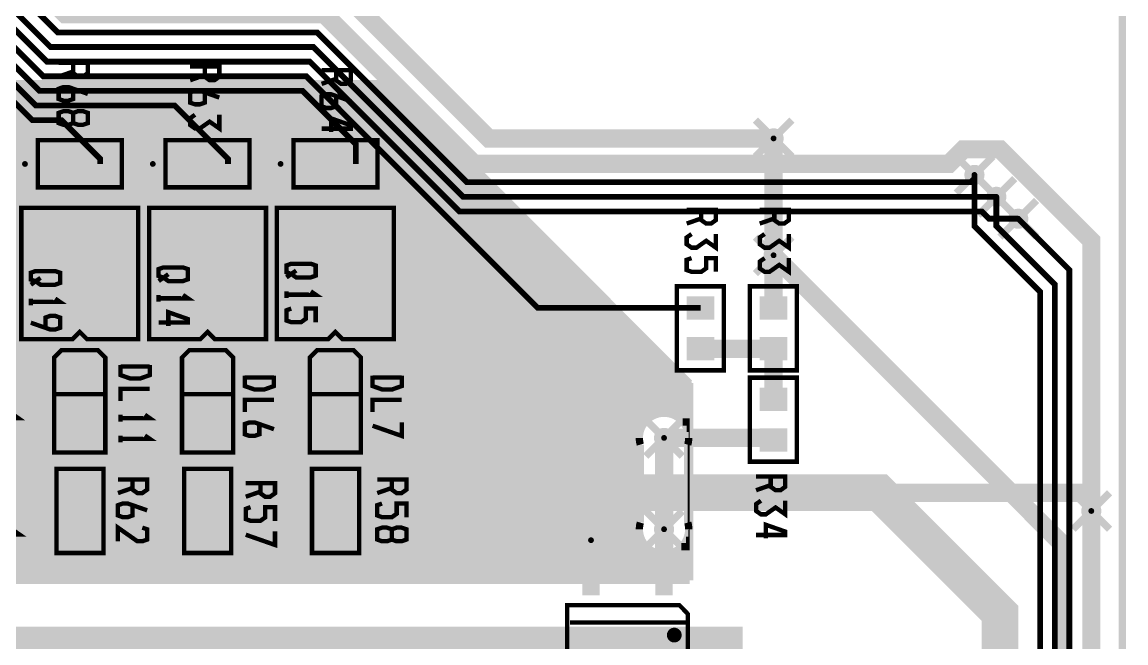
# Model space of a CAD drawing. Extents: x -18 to 155, y -91 to 215.
# Drawn here: x 116.74 to 155.13, y 99.55 to 121.14 of the extents above; entities that cross this region are included whole.
import ezdxf

# ---------------------------------------------------------------- set-up
doc = ezdxf.new("R2010")
doc.units = 0
doc.header["$MEASUREMENT"] = 0
doc.layers.get('0').update_dxf_attribs({"linetype": 'CONTINUOUS'})
for name, color, linetype in [('25-334-0_BOT', 7, 'CONTINUOUS'), ('25-334-0_DRD', 7, 'CONTINUOUS'), ('25-334-0_DRL', 2, 'CONTINUOUS'), ('25-334-0_IN1', 4, 'CONTINUOUS'), ('25-334-0_IN2', 3, 'CONTINUOUS'), ('25-334-0_SMT', 10, 'CONTINUOUS'), ('25-334-0_SPT', 14, 'CONTINUOUS'), ('25-334-0_SST', 12, 'CONTINUOUS'), ('25-334-0_TOP', 11, 'CONTINUOUS'), ('THRUHOLE_TAP', 15, 'CONTINUOUS')]:
    doc.layers.add(name, color=color, linetype=linetype)

# ---------------------------------------------------------------- blocks, each defined once
blk = doc.blocks.new('ROUND_12')
at = {"const_width": 0.35052}
blk.add_lwpolyline([(-0.17526, 0, 1), (0.17526, 0, 1)], format="xyb", close=True, dxfattribs=at)
blk = doc.blocks.new('ROUND_67')
at = {"const_width": 0.35052}
blk.add_lwpolyline([(-0.17526, 0, 1), (0.17526, 0, 1)], format="xyb", close=True, dxfattribs=at)
blk = doc.blocks.new('ROUND_86')
at = {"const_width": 0.10033}
blk.add_lwpolyline([(-0.050164, 0, 1), (0.050164, 0, 1)], format="xyb", close=True, dxfattribs=at)
blk = doc.blocks.new('ROUND_88')
at = {"const_width": 0.10033}
blk.add_lwpolyline([(-0.050164, 0, 1), (0.050164, 0, 1)], format="xyb", close=True, dxfattribs=at)
blk = doc.blocks.new('ROUND_89')
at = {"const_width": 0.10033}
blk.add_lwpolyline([(-0.050164, 0, 1), (0.050164, 0, 1)], format="xyb", close=True, dxfattribs=at)
blk = doc.blocks.new('ROUND_72')
at = {"const_width": 0.35052}
blk.add_lwpolyline([(-0.17526, 0, 1), (0.17526, 0, 1)], format="xyb", close=True, dxfattribs=at)
blk = doc.blocks.new('RECTANGLE_5')
blk.add_solid([(0.4826, 0.4064), (0.4826, -0.4064), (-0.4826, 0.4064), (-0.4826, -0.4064)])
blk = doc.blocks.new('RECTANGLE_13')
blk.add_solid([(0.63627, 0.51308), (0.63627, -0.51308), (-0.63627, 0.51308), (-0.63627, -0.51308)])
blk = doc.blocks.new('RECTANGLE_41')
blk.add_solid([(0.508, 0.635), (0.508, -0.635), (-0.508, 0.635), (-0.508, -0.635)])
blk = doc.blocks.new('RECTANGLE_46')
blk.add_solid([(0.4064, 0.4826), (0.4064, -0.4826), (-0.4064, 0.4826), (-0.4064, -0.4826)])
blk = doc.blocks.new('RECTANGLE_49')
blk.add_solid([(0.29972, 0.65024), (0.29972, -0.65024), (-0.29972, 0.65024), (-0.29972, -0.65024)])
blk = doc.blocks.new('ROUND_77')
at = {"const_width": 0.10033}
blk.add_lwpolyline([(-0.050164, 0, 1), (0.050164, 0, 1)], format="xyb", close=True, dxfattribs=at)

msp = doc.modelspace()

# ---------------------------------------------------------------- linework, layer by layer
at = {"layer": '25-334-0_BOT'}
for points, const_width in [([(129.6416, 118.8974), (85.88248, 118.8974)], 0.254), ([(129.54, 118.999), (114.427, 118.999)], 0.254), ([(116.8146, 118.999), (116.8146, 101.727)], 0.254), ([(117.0432, 118.999), (117.0432, 101.727)], 0.254), ([(117.2718, 118.999), (117.2718, 101.727)], 0.254), ([(117.5004, 118.999), (117.5004, 101.727)], 0.254), ([(117.729, 118.999), (117.729, 101.727)], 0.254), ([(117.9576, 118.999), (117.9576, 101.727)], 0.254), ([(118.1862, 118.999), (118.1862, 101.727)], 0.254), ([(118.4148, 118.999), (118.4148, 101.727)], 0.254), ([(118.6434, 118.999), (118.6434, 101.727)], 0.254), ([(118.872, 118.999), (118.872, 101.727)], 0.254), ([(119.1006, 118.999), (119.1006, 101.727)], 0.254), ([(119.3292, 118.999), (119.3292, 101.727)], 0.254), ([(119.5578, 118.999), (119.5578, 101.727)], 0.254), ([(119.7864, 118.999), (119.7864, 101.727)], 0.254), ([(120.015, 118.999), (120.015, 101.727)], 0.254), ([(120.2436, 118.999), (120.2436, 101.727)], 0.254), ([(120.4722, 118.999), (120.4722, 101.727)], 0.254), ([(120.7008, 118.999), (120.7008, 101.727)], 0.254), ([(120.9294, 118.999), (120.9294, 101.727)], 0.254), ([(121.158, 118.999), (121.158, 101.727)], 0.254), ([(121.3866, 118.999), (121.3866, 101.727)], 0.254), ([(121.6152, 118.999), (121.6152, 101.727)], 0.254), ([(121.8438, 118.999), (121.8438, 101.727)], 0.254), ([(122.0724, 118.999), (122.0724, 101.727)], 0.254), ([(122.301, 118.999), (122.301, 101.727)], 0.254), ([(122.5296, 118.999), (122.5296, 101.727)], 0.254), ([(122.7582, 118.999), (122.7582, 101.727)], 0.254), ([(122.9868, 118.999), (122.9868, 101.727)], 0.254), ([(123.2154, 118.999), (123.2154, 101.727)], 0.254), ([(123.444, 118.999), (123.444, 101.727)], 0.254), ([(123.6726, 118.999), (123.6726, 101.727)], 0.254), ([(123.9012, 118.999), (123.9012, 101.727)], 0.254), ([(124.1298, 118.999), (124.1298, 101.727)], 0.254), ([(124.3584, 118.999), (124.3584, 101.727)], 0.254), ([(124.587, 118.999), (124.587, 101.727)], 0.254), ([(124.8156, 118.999), (124.8156, 101.727)], 0.254), ([(125.0442, 118.999), (125.0442, 101.727)], 0.254), ([(125.2728, 118.999), (125.2728, 101.727)], 0.254), ([(125.5014, 118.999), (125.5014, 101.727)], 0.254), ([(125.73, 118.999), (125.73, 101.727)], 0.254), ([(125.9586, 118.999), (125.9586, 101.727)], 0.254), ([(126.1872, 118.999), (126.1872, 101.727)], 0.254), ([(126.4158, 118.999), (126.4158, 101.727)], 0.254), ([(126.6444, 118.999), (126.6444, 101.727)], 0.254), ([(126.873, 118.999), (126.873, 101.727)], 0.254), ([(127.1016, 118.999), (127.1016, 101.727)], 0.254), ([(127.3302, 118.999), (127.3302, 101.727)], 0.254), ([(127.5588, 118.999), (127.5588, 101.727)], 0.254), ([(127.7874, 118.999), (127.7874, 101.727)], 0.254), ([(128.016, 118.999), (128.016, 101.727)], 0.254), ([(128.2446, 118.999), (128.2446, 101.727)], 0.254), ([(128.4732, 118.999), (128.4732, 101.727)], 0.254), ([(128.7018, 118.999), (128.7018, 101.727)], 0.254), ([(128.9304, 118.999), (128.9304, 101.727)], 0.254), ([(129.159, 118.999), (129.159, 101.727)], 0.254), ([(129.3876, 118.999), (129.3876, 101.727)], 0.254), ([(129.54, 118.999), (139.954, 108.585)], 0.254), ([(129.6162, 118.9228), (129.6162, 101.727)], 0.254), ([(129.8702, 118.6688), (85.78342, 118.6688)], 0.254), ([(129.8448, 118.6942), (129.8448, 101.727)], 0.254), ([(130.3274, 118.2116), (85.4075, 118.2116)], 0.254), ([(130.0988, 118.4402), (85.63356, 118.4402)], 0.254), ([(130.0734, 118.4656), (130.0734, 101.727)], 0.254), ([(130.302, 118.237), (130.302, 101.727)], 0.254), ([(130.556, 117.983), (85.43798, 117.983)], 0.254), ([(130.7846, 117.7544), (85.65388, 117.7544)], 0.254), ([(130.5306, 118.0084), (130.5306, 101.727)], 0.254), ([(130.7592, 117.7798), (130.7592, 101.727)], 0.254), ([(131.0132, 117.5258), (85.79866, 117.5258)], 0.254), ([(130.9878, 117.5512), (130.9878, 101.727)], 0.254), ([(131.2418, 117.2972), (85.89264, 117.2972)], 0.254), ([(131.4704, 117.0686), (85.94598, 117.0686)], 0.254), ([(131.2164, 117.3226), (131.2164, 101.727)], 0.254), ([(131.445, 117.094), (131.445, 101.727)], 0.254), ([(131.9276, 116.6114), (85.94598, 116.6114)], 0.254), ([(131.699, 116.84), (85.96376, 116.84)], 0.254), ([(131.6736, 116.8654), (131.6736, 101.727)], 0.254), ([(131.9022, 116.6368), (131.9022, 101.727)], 0.254), ([(132.1562, 116.3828), (85.89264, 116.3828)], 0.254), ([(132.1308, 116.4082), (132.1308, 101.727)], 0.254), ([(132.6134, 115.9256), (85.65388, 115.9256)], 0.254), ([(132.3848, 116.1542), (85.79866, 116.1542)], 0.254), ([(132.3594, 116.1796), (132.3594, 101.727)], 0.254), ([(132.588, 115.951), (132.588, 101.727)], 0.254), ([(133.0706, 115.4684), (85.07984, 115.4684)], 0.254), ([(132.842, 115.697), (85.43798, 115.697)], 0.254), ([(132.8166, 115.7224), (132.8166, 101.727)], 0.254), ([(133.0452, 115.4938), (133.0452, 101.727)], 0.254), ([(133.2992, 115.2398), (56.75376, 115.2398)], 0.254), ([(133.2738, 115.2652), (133.2738, 101.727)], 0.254), ([(133.7564, 114.7826), (56.40578, 114.7826)], 0.254), ([(133.5278, 115.0112), (56.642, 115.0112)], 0.254), ([(133.5024, 115.0366), (133.5024, 101.727)], 0.254), ([(133.731, 114.808), (133.731, 101.727)], 0.254), ([(133.985, 114.554), (55.0037, 114.554)], 0.254), ([(134.2136, 114.3254), (55.28056, 114.3254)], 0.254), ([(133.9596, 114.5794), (133.9596, 101.727)], 0.254), ([(134.1882, 114.3508), (134.1882, 101.727)], 0.254), ([(134.4422, 114.0968), (55.4101, 114.0968)], 0.254), ([(134.4168, 114.1222), (134.4168, 101.727)], 0.254), ([(134.6454, 113.8936), (134.6454, 101.727)], 0.254), ([(134.8994, 113.6396), (55.45328, 113.6396)], 0.254), ([(134.6708, 113.8682), (55.46344, 113.8682)], 0.254), ([(134.874, 113.665), (134.874, 101.727)], 0.254), ([(135.3566, 113.1824), (55.21198, 113.1824)], 0.254), ([(135.128, 113.411), (55.37708, 113.411)], 0.254), ([(135.1026, 113.4364), (135.1026, 101.727)], 0.254), ([(135.3312, 113.2078), (135.3312, 101.727)], 0.254), ([(135.5852, 112.9538), (54.79034, 112.9538)], 0.254), ([(135.5598, 112.9792), (135.5598, 101.727)], 0.254), ([(135.7884, 112.7506), (135.7884, 101.727)], 0.254), ([(135.8138, 112.7252), (45.72, 112.7252)], 0.254), ([(136.0424, 112.4966), (45.72, 112.4966)], 0.254), ([(136.017, 112.522), (136.017, 101.727)], 0.254), ([(136.271, 112.268), (45.72, 112.268)], 0.254), ([(136.4996, 112.0394), (45.72, 112.0394)], 0.254), ([(136.2456, 112.2934), (136.2456, 101.727)], 0.254), ([(136.4742, 112.0648), (136.4742, 101.727)], 0.254), ([(136.7282, 111.8108), (45.72, 111.8108)], 0.254), ([(136.7028, 111.8362), (136.7028, 101.727)], 0.254), ([(136.9314, 111.6076), (136.9314, 101.727)], 0.254), ([(136.9568, 111.5822), (45.72, 111.5822)], 0.254), ([(137.1854, 111.3536), (45.72, 111.3536)], 0.254), ([(137.16, 111.379), (137.16, 101.727)], 0.254), ([(137.414, 111.125), (45.72, 111.125)], 0.254), ([(137.6426, 110.8964), (57.0611, 110.8964)], 0.254), ([(137.3886, 111.1504), (137.3886, 101.727)], 0.254), ([(137.6172, 110.9218), (137.6172, 101.727)], 0.254), ([(137.8712, 110.6678), (57.25668, 110.6678)], 0.254), ([(138.0998, 110.4392), (57.34812, 110.4392)], 0.254), ([(137.8458, 110.6932), (137.8458, 101.727)], 0.254), ([(138.0744, 110.4646), (138.0744, 101.727)], 0.254), ([(138.3284, 110.2106), (57.37098, 110.2106)], 0.254), ([(138.303, 110.236), (138.303, 107.0737)], 0.254), ([(138.7856, 109.7534), (57.22366, 109.7534)], 0.254), ([(138.557, 109.982), (57.33288, 109.982)], 0.254), ([(138.5316, 110.0074), (138.5316, 107.35056)], 0.254), ([(138.7602, 109.7788), (138.7602, 107.4801)], 0.254), ([(139.2428, 109.2962), (45.72, 109.2962)], 0.254), ([(139.0142, 109.5248), (56.99506, 109.5248)], 0.254), ([(138.9888, 109.5502), (138.9888, 107.53344)], 0.254), ([(139.2174, 109.3216), (139.2174, 107.52328)], 0.254), ([(139.4714, 109.0676), (45.72, 109.0676)], 0.254), ([(139.446, 109.093), (139.446, 107.44708)], 0.254), ([(139.7, 108.839), (45.72, 108.839)], 0.254), ([(139.9286, 108.6104), (45.72, 108.6104)], 0.254), ([(139.6746, 108.8644), (139.6746, 107.28198)], 0.254), ([(139.9032, 108.6358), (139.9032, 106.86034)], 0.254), ([(139.954, 108.585), (139.954, 101.727)], 0.254), ([(139.954, 108.3818), (45.72, 108.3818)], 0.254), ([(139.954, 108.1532), (45.72, 108.1532)], 0.254), ([(139.954, 107.9246), (45.72, 107.9246)], 0.254), ([(139.954, 107.696), (91.9607, 107.696)], 0.254), ([(138.72464, 107.4674), (92.23756, 107.4674)], 0.254), ([(139.954, 107.4674), (139.40536, 107.4674)], 0.254), ([(138.41476, 107.2388), (92.3671, 107.2388)], 0.254), ([(138.27252, 107.0102), (92.42044, 107.0102)], 0.254), ([(139.954, 107.2388), (139.71524, 107.2388)], 0.254), ([(139.954, 107.0102), (139.85494, 107.0102)], 0.254), ([(138.2141, 106.7816), (92.41028, 106.7816)], 0.254), ([(139.065, 106.68), (139.065, 103.505)], 0.635), ([(139.954, 106.7816), (139.9159, 106.7816)], 0.254), ([(138.2395, 106.3244), (92.16898, 106.3244)], 0.254), ([(138.21664, 106.553), (92.33408, 106.553)], 0.254), ([(138.2395, 106.44632), (138.2395, 103.73614)], 0.254), ([(139.8905, 106.44632), (139.8905, 103.73614)], 0.254), ([(139.954, 106.3244), (139.8905, 106.3244)], 0.254), ([(139.9032, 106.49712), (139.9032, 103.68534)], 0.254), ([(139.954, 106.553), (139.91336, 106.553)], 0.254), ([(138.2395, 105.8672), (45.72, 105.8672)], 0.254), ([(138.2395, 106.0958), (91.74734, 106.0958)], 0.254), ([(139.954, 106.0958), (139.8905, 106.0958)], 0.254), ([(139.954, 105.8672), (139.8905, 105.8672)], 0.254), ([(138.2395, 105.6386), (45.72, 105.6386)], 0.254), ([(139.954, 105.6386), (139.8905, 105.6386)], 0.254), ([(138.2395, 105.41), (45.72, 105.41)], 0.254), ([(138.2395, 105.1814), (45.72, 105.1814)], 0.254), ([(139.954, 105.41), (139.8905, 105.41)], 0.254), ([(139.954, 105.1814), (139.8905, 105.1814)], 0.254), ([(138.2395, 104.9528), (45.72, 104.9528)], 0.254), ([(138.2395, 104.7242), (45.72, 104.7242)], 0.254), ([(139.954, 104.9528), (139.8905, 104.9528)], 0.254), ([(139.954, 104.7242), (139.8905, 104.7242)], 0.254), ([(138.2395, 104.4956), (45.72, 104.4956)], 0.254), ([(139.954, 104.4956), (139.8905, 104.4956)], 0.254), ([(138.2395, 104.267), (53.7337, 104.267)], 0.254), ([(138.2395, 104.0384), (54.01056, 104.0384)], 0.254), ([(139.954, 104.267), (139.8905, 104.267)], 0.254), ([(139.954, 104.0384), (139.8905, 104.0384)], 0.254), ([(138.2395, 103.8098), (54.1401, 103.8098)], 0.254), ([(138.21156, 103.5812), (54.19344, 103.5812)], 0.254), ([(139.954, 103.8098), (139.8905, 103.8098)], 0.254), ([(139.954, 103.5812), (139.91844, 103.5812)], 0.254), ([(138.22172, 103.3526), (54.18328, 103.3526)], 0.254), ([(139.9032, 103.32212), (139.9032, 101.727)], 0.254), ([(139.954, 103.3526), (139.90828, 103.3526)], 0.254), ([(138.46048, 102.8954), (53.94198, 102.8954)], 0.254), ([(138.29538, 103.124), (54.10708, 103.124)], 0.254), ([(138.303, 103.1113), (138.303, 101.727)], 0.254), ([(138.5316, 102.8319), (138.5316, 101.727)], 0.254), ([(139.954, 102.8954), (139.66698, 102.8954)], 0.254), ([(139.6746, 102.90048), (139.6746, 101.727)], 0.254), ([(139.954, 103.124), (139.83208, 103.124)], 0.254), ([(138.88212, 102.6668), (53.52034, 102.6668)], 0.254), ([(139.954, 102.4382), (56.36006, 102.4382)], 0.254), ([(138.7602, 102.70236), (138.7602, 101.727)], 0.254), ([(138.9888, 102.65156), (138.9888, 101.727)], 0.254), ([(139.2174, 102.66172), (139.2174, 101.727)], 0.254), ([(139.954, 102.6668), (139.24534, 102.6668)], 0.254), ([(139.446, 102.73538), (139.446, 101.727)], 0.254), ([(139.954, 102.2096), (56.58866, 102.2096)], 0.254), ([(139.954, 101.981), (56.69788, 101.981)], 0.254), ([(139.954, 101.7524), (56.73598, 101.7524)], 0.254), ([(139.954, 101.727), (69.85, 101.727)], 0.254)]:
    msp.add_lwpolyline(points, dxfattribs=dict(at, const_width=const_width))
at = {"layer": '25-334-0_BOT', "const_width": 0.254}
for points in [[(139.065, 107.53852, 0.4142136), (138.20648, 106.68)], [(139.92352, 106.68, 0.4142136), (139.065, 107.53852)], [(138.20648, 106.68, 0.0690747), (138.23894, 106.44616)], [(139.8905, 106.44632, 0.0690745), (139.92294, 106.68)], [(138.2395, 103.73614, 0.0683584), (138.20775, 103.505)], [(139.92352, 103.505, 0.0683582), (139.89172, 103.73648)], [(138.20648, 103.505, 0.4142136), (139.065, 102.64648)], [(139.065, 102.64648, 0.4142136), (139.92352, 103.505)]]:
    msp.add_lwpolyline(points, format="xyb", dxfattribs=at)
at = {"layer": '25-334-0_DRD', "const_width": 0.254}
for points in [[(-15.99946, -4.99872), (155.00096, -4.99872), (155.00096, 215.00084), (-4.99872, 215.00084), (-4.99872, 189.35954), (-15.99946, 189.35954), (-15.99946, -4.99872)], [(143.51, 117.729), (142.24, 116.459)], [(143.51, 116.459), (142.24, 117.729)], [(117.475, 116.84), (116.205, 115.57)], [(117.475, 115.57), (116.205, 116.84)], [(121.92, 116.84), (120.65, 115.57)], [(121.92, 115.57), (120.65, 116.84)], [(126.365, 116.84), (125.095, 115.57)], [(126.365, 115.57), (125.095, 116.84)], [(150.495, 116.459), (149.225, 115.189)], [(150.495, 115.189), (149.225, 116.459)], [(151.257, 115.697), (149.987, 114.427)], [(151.257, 114.427), (149.987, 115.697)], [(152.019, 114.935), (150.749, 113.665)], [(152.019, 113.665), (150.749, 114.935)], [(143.51, 113.665), (142.24, 112.395)], [(143.51, 112.395), (142.24, 113.665)], [(143.51, 113.665), (142.24, 112.395)], [(143.51, 112.395), (142.24, 113.665)], [(139.7, 107.315), (138.43, 106.045)], [(139.7, 106.045), (138.43, 107.315)], [(154.559, 104.775), (153.289, 103.505)], [(154.559, 103.505), (153.289, 104.775)], [(139.7, 104.14), (138.43, 102.87)], [(139.7, 102.87), (138.43, 104.14)], [(137.16, 103.759), (135.89, 102.489)], [(137.16, 102.489), (135.89, 103.759)], [(137.16, 103.759), (135.89, 102.489)], [(137.16, 102.489), (135.89, 103.759)]]:
    msp.add_lwpolyline(points, dxfattribs=at)
at = {"layer": '25-334-0_DRL'}
for points, const_width in [([(-15.99946, -4.99872), (155.00096, -4.99872), (155.00096, 215.00084), (-4.99872, 215.00084), (-4.99872, 189.35954), (-15.99946, 189.35954), (-15.99946, -4.99872)], 0.254), ([(141.7955, 99.1235), (102.235, 99.1235)], 1.99898)]:
    msp.add_lwpolyline(points, dxfattribs=dict(at, const_width=const_width))
at = {"layer": '25-334-0_IN1'}
for points, const_width in [([(142.875, 113.03), (142.875, 117.094)], 0.635), ([(85.3186, -1.9558), (85.3694, -1.905), (89.916, -1.905), (90.678, -1.143), (98.298, -1.143), (98.806, -1.651), (103.124, -1.651), (104.775, -3.302), (130.175, -3.302), (138.176, 4.699), (138.938, 4.699), (152.146, 17.907), (152.146, 111.76), (149.86, 114.046), (149.86, 115.824)], 0.2032), ([(138.43, 3.81), (138.684, 3.81), (152.654, 17.78), (152.654, 112.014), (150.622, 114.046), (150.622, 115.062)], 0.2032), ([(151.384, 114.3), (153.162, 112.522), (153.162, 17.526), (131.826, -3.81), (104.648, -3.81), (102.9208, -2.0828), (98.2218, -2.0828)], 0.2032), ([(136.525, 103.124), (138.176, 104.775), (146.558, 104.775), (150.749, 100.584), (150.749, 18.796), (131.6482, -0.3048), (126.5428, -0.3048)], 1.27), ([(153.924, 12.954), (153.924, 104.14)], 0.635)]:
    msp.add_lwpolyline(points, dxfattribs=dict(at, const_width=const_width))
at = {"layer": '25-334-0_IN2', "const_width": 0.635}
msp.add_lwpolyline([(142.875, 113.03), (152.908, 102.997), (152.908, 16.891), (136.779, 0.762), (136.779, -3.81)], dxfattribs=at)
at = {"layer": '25-334-0_SST', "const_width": 0.1524}
for points in [[(118.51894, 119.71782), (118.51894, 119.36222), (118.68912, 119.24284), (118.85676, 119.24284), (119.02694, 119.36222), (119.02694, 119.71782), (118.01094, 119.71782)], [(118.51894, 119.42064), (118.01094, 119.24284)], [(123.09094, 119.59082), (123.09094, 119.23522), (123.26112, 119.11584), (123.42876, 119.11584), (123.59894, 119.23522), (123.59894, 119.59082), (122.58294, 119.59082)], [(127.66294, 119.46382), (127.66294, 119.10822), (127.83312, 118.98884), (128.00076, 118.98884), (128.17094, 119.10822), (128.17094, 119.46382), (127.15494, 119.46382)], [(123.09094, 119.29364), (122.58294, 119.11584)], [(127.66294, 119.16664), (127.15494, 118.98884)], [(118.51894, 118.81866), (118.51894, 118.46306), (118.34876, 118.40464), (118.18112, 118.40464), (118.01094, 118.46306), (118.01094, 118.81866), (118.18112, 118.87962), (118.34876, 118.87962), (119.02694, 118.64086)], [(123.09094, 118.69166), (123.09094, 118.33606), (122.92076, 118.27764), (122.75312, 118.27764), (122.58294, 118.33606), (122.58294, 118.69166), (122.75312, 118.75262), (122.92076, 118.75262), (123.59894, 118.51386)], [(127.66294, 118.56466), (127.66294, 118.20906), (127.49276, 118.15064), (127.32512, 118.15064), (127.15494, 118.20906), (127.15494, 118.56466), (127.32512, 118.62562), (127.49276, 118.62562), (128.17094, 118.38686)], [(118.51894, 117.62486), (118.68912, 117.56644), (118.85676, 117.56644), (119.02694, 117.62486), (119.02694, 117.98046), (118.85676, 118.04142), (118.68912, 118.04142), (118.51894, 117.98046), (118.51894, 117.62486), (118.34876, 117.56644), (118.18112, 117.56644), (118.01094, 117.62486), (118.01094, 117.98046), (118.18112, 118.04142), (118.34876, 118.04142), (118.51894, 117.98046)], [(122.75312, 117.91442), (122.58294, 117.79504), (122.58294, 117.55882), (122.75312, 117.43944), (122.92076, 117.43944), (123.26112, 117.67566), (123.59894, 117.43944), (123.59894, 117.91442)], [(127.49276, 117.31244), (127.49276, 117.78742), (128.17094, 117.54866), (128.17094, 117.43182), (127.15494, 117.43182)], [(120.2055, 117.0305), (117.2845, 117.0305), (117.2845, 115.3922), (120.2055, 115.3922), (120.2055, 117.0305)], [(124.6505, 117.0305), (121.7295, 117.0305), (121.7295, 115.3922), (124.6505, 115.3922), (124.6505, 117.0305)], [(129.0955, 117.0305), (126.1745, 117.0305), (126.1745, 115.3922), (129.0955, 115.3922), (129.0955, 117.0305)], [(120.777, 114.681), (116.713, 114.681), (116.713, 110.109), (118.491, 110.109), (118.745, 110.363), (118.999, 110.109), (120.777, 110.109), (120.777, 114.681)], [(125.222, 114.681), (121.158, 114.681), (121.158, 110.109), (122.936, 110.109), (123.19, 110.363), (123.444, 110.109), (125.222, 110.109), (125.222, 114.681)], [(129.667, 114.681), (125.603, 114.681), (125.603, 110.109), (127.381, 110.109), (127.635, 110.363), (127.889, 110.109), (129.667, 110.109), (129.667, 114.681)], [(140.3604, 114.60734), (140.3604, 114.25174), (140.53058, 114.13236), (140.70076, 114.13236), (140.8684, 114.25174), (140.8684, 114.60734), (139.8524, 114.60734)], [(142.9004, 114.60734), (142.9004, 114.25174), (143.07058, 114.13236), (143.24076, 114.13236), (143.4084, 114.25174), (143.4084, 114.60734), (142.3924, 114.60734)], [(140.3604, 114.31016), (139.8524, 114.13236)], [(142.9004, 114.31016), (142.3924, 114.13236)], [(140.02258, 113.76914), (139.8524, 113.64976), (139.8524, 113.41354), (140.02258, 113.29416), (140.19276, 113.29416), (140.53058, 113.53292), (140.8684, 113.29416), (140.8684, 113.76914)], [(142.56258, 113.76914), (142.3924, 113.64976), (142.3924, 113.41354), (142.56258, 113.29416), (142.73276, 113.29416), (143.07058, 113.53292), (143.4084, 113.29416), (143.4084, 113.76914)], [(140.02258, 112.93094), (139.8524, 112.87252), (139.8524, 112.51692), (140.02258, 112.45596), (140.3604, 112.45596), (140.53058, 112.57534), (140.53058, 112.93094), (140.8684, 112.93094), (140.8684, 112.45596)], [(142.56258, 112.93094), (142.3924, 112.81156), (142.3924, 112.57534), (142.56258, 112.45596), (142.73276, 112.45596), (143.07058, 112.69472), (143.4084, 112.45596), (143.4084, 112.93094)], [(117.21084, 112.48136), (117.0432, 112.42294), (117.0432, 112.18418), (117.21084, 112.12576), (117.38102, 112.00638), (117.88902, 112.00638), (118.0592, 112.06734), (118.0592, 112.42294), (117.88902, 112.48136), (117.21084, 112.48136)], [(121.65584, 112.60836), (121.4882, 112.54994), (121.4882, 112.31118), (121.65584, 112.25276), (121.82602, 112.13338), (122.33402, 112.13338), (122.5042, 112.19434), (122.5042, 112.54994), (122.33402, 112.60836), (121.65584, 112.60836)], [(126.10084, 112.73536), (125.9332, 112.67694), (125.9332, 112.43818), (126.10084, 112.37976), (126.27102, 112.26038), (126.77902, 112.26038), (126.9492, 112.32134), (126.9492, 112.67694), (126.77902, 112.73536), (126.10084, 112.73536)], [(126.27102, 112.49914), (125.9332, 112.26038)], [(117.38102, 112.24514), (117.0432, 112.00638)], [(121.82602, 112.37214), (121.4882, 112.13338)], [(121.4882, 111.41456), (121.4882, 111.65078)], [(121.4882, 111.53394), (122.5042, 111.53394), (122.33402, 111.65078)], [(125.9332, 111.54156), (125.9332, 111.77778)], [(125.9332, 111.66094), (126.9492, 111.66094), (126.77902, 111.77778)], [(139.5095, 111.9505), (139.5095, 109.0295), (141.1478, 109.0295), (141.1478, 111.9505), (139.5095, 111.9505)], [(142.0495, 111.9505), (142.0495, 109.0295), (143.6878, 109.0295), (143.6878, 111.9505), (142.0495, 111.9505)], [(117.0432, 111.28756), (117.0432, 111.52378)], [(117.0432, 111.40694), (118.0592, 111.40694), (117.88902, 111.52378)], [(117.5512, 110.50778), (117.5512, 110.86338), (117.71884, 110.92434), (117.88902, 110.92434), (118.0592, 110.86338), (118.0592, 110.50778), (117.88902, 110.44936), (117.71884, 110.44936), (117.0432, 110.68558)], [(121.82602, 110.57636), (121.82602, 111.05134), (122.5042, 110.81258), (122.5042, 110.69574), (121.4882, 110.69574)], [(126.10084, 111.17834), (125.9332, 111.11738), (125.9332, 110.76178), (126.10084, 110.70336), (126.4412, 110.70336), (126.60884, 110.82274), (126.60884, 111.17834), (126.9492, 111.17834), (126.9492, 110.70336)], [(118.11, 109.728), (119.38, 109.728), (119.634, 109.474), (119.634, 106.172), (117.856, 106.172), (117.856, 109.474), (118.11, 109.728)], [(122.555, 109.728), (123.825, 109.728), (124.079, 109.474), (124.079, 106.172), (122.301, 106.172), (122.301, 109.474), (122.555, 109.728)], [(127, 109.728), (128.27, 109.728), (128.524, 109.474), (128.524, 106.172), (126.746, 106.172), (126.746, 109.474), (127, 109.728)], [(120.16486, 109.22), (120.16486, 108.8644), (120.50268, 108.74502), (120.84304, 108.74502), (121.18086, 108.8644), (121.18086, 109.22)], [(120.16486, 109.16158), (121.18086, 109.16158)], [(124.48286, 108.839), (124.48286, 108.4834), (124.82068, 108.36402), (125.16104, 108.36402), (125.49886, 108.4834), (125.49886, 108.839)], [(124.48286, 108.78058), (125.49886, 108.78058)], [(128.92786, 108.839), (128.92786, 108.4834), (129.26568, 108.36402), (129.60604, 108.36402), (129.94386, 108.4834), (129.94386, 108.839)], [(128.92786, 108.78058), (129.94386, 108.78058)], [(142.0495, 108.7755), (142.0495, 105.8545), (143.6878, 105.8545), (143.6878, 108.7755), (142.0495, 108.7755)], [(117.856, 108.204), (119.634, 108.204)], [(120.16486, 107.96778), (120.16486, 108.3818), (121.18086, 108.3818)], [(122.301, 108.204), (124.079, 108.204)], [(126.746, 108.204), (128.524, 108.204)], [(124.48286, 107.58678), (124.48286, 108.0008), (125.49886, 108.0008)], [(128.92786, 107.58678), (128.92786, 108.0008), (129.94386, 108.0008)], [(115.59286, 107.3658), (116.60886, 107.3658), (116.43868, 107.48518)], [(120.16486, 107.24642), (120.16486, 107.48518)], [(120.16486, 107.3658), (121.18086, 107.3658), (121.01068, 107.48518)], [(124.99086, 107.1626), (124.99086, 106.807), (124.82068, 106.74858), (124.65304, 106.74858), (124.48286, 106.807), (124.48286, 107.1626), (124.65304, 107.22102), (124.82068, 107.22102), (125.49886, 106.9848)], [(128.92786, 107.10418), (129.94386, 106.74858), (129.94386, 107.22102)], [(120.16486, 106.5276), (120.16486, 106.76382)], [(120.16486, 106.64698), (121.18086, 106.64698), (121.01068, 106.76382)], [(119.5705, 102.6795), (119.5705, 105.6005), (117.9322, 105.6005), (117.9322, 102.6795), (119.5705, 102.6795)], [(124.0155, 102.6795), (124.0155, 105.6005), (122.3772, 105.6005), (122.3772, 102.6795), (124.0155, 102.6795)], [(128.4605, 102.6795), (128.4605, 105.6005), (126.8222, 105.6005), (126.8222, 102.6795), (128.4605, 102.6795)], [(120.58142, 105.23728), (120.58142, 104.88168), (120.74906, 104.7623), (120.91924, 104.7623), (121.08942, 104.88168), (121.08942, 105.23728), (120.07342, 105.23728)], [(125.02642, 105.11028), (125.02642, 104.75468), (125.19406, 104.6353), (125.36424, 104.6353), (125.53442, 104.75468), (125.53442, 105.11028), (124.51842, 105.11028)], [(129.59842, 105.23728), (129.59842, 104.88168), (129.76606, 104.7623), (129.93624, 104.7623), (130.10642, 104.88168), (130.10642, 105.23728), (129.09042, 105.23728)], [(142.7734, 105.33634), (142.7734, 104.98074), (142.94358, 104.86136), (143.11376, 104.86136), (143.2814, 104.98074), (143.2814, 105.33634), (142.2654, 105.33634)], [(120.58142, 104.9401), (120.07342, 104.7623)], [(125.02642, 104.8131), (124.51842, 104.6353)], [(129.59842, 104.9401), (129.09042, 104.7623)], [(142.7734, 105.03916), (142.2654, 104.86136)], [(120.58142, 104.34066), (120.58142, 103.98506), (120.41124, 103.9241), (120.24106, 103.9241), (120.07342, 103.98506), (120.07342, 104.34066), (120.24106, 104.39908), (120.41124, 104.39908), (121.08942, 104.16286)], [(129.25806, 104.39908), (129.09042, 104.34066), (129.09042, 103.98506), (129.25806, 103.9241), (129.59842, 103.9241), (129.76606, 104.04348), (129.76606, 104.39908), (130.10642, 104.39908), (130.10642, 103.9241)], [(142.43558, 104.49814), (142.2654, 104.37876), (142.2654, 104.14254), (142.43558, 104.02316), (142.60576, 104.02316), (142.94358, 104.26192), (143.2814, 104.02316), (143.2814, 104.49814)], [(124.68606, 104.27208), (124.51842, 104.21366), (124.51842, 103.85806), (124.68606, 103.7971), (125.02642, 103.7971), (125.19406, 103.91648), (125.19406, 104.27208), (125.53442, 104.27208), (125.53442, 103.7971)], [(120.07342, 103.0859), (120.07342, 103.56088), (120.74906, 103.0859), (120.91924, 103.0859), (121.08942, 103.14686), (121.08942, 103.50246), (120.91924, 103.56088)], [(142.60576, 103.18496), (142.60576, 103.65994), (143.2814, 103.42372), (143.2814, 103.30434), (142.2654, 103.30434)], [(115.62842, 103.32466), (116.64442, 103.32466), (116.47424, 103.4415)], [(124.51842, 103.3145), (125.53442, 102.9589), (125.53442, 103.43388)], [(129.59842, 103.14686), (129.76606, 103.0859), (129.93624, 103.0859), (130.10642, 103.14686), (130.10642, 103.50246), (129.93624, 103.56088), (129.76606, 103.56088), (129.59842, 103.50246), (129.59842, 103.14686), (129.42824, 103.0859), (129.25806, 103.0859), (129.09042, 103.14686), (129.09042, 103.50246), (129.25806, 103.56088), (129.42824, 103.56088), (129.59842, 103.50246)], [(139.69746, 100.76434), (139.59586, 100.86594), (135.69696, 100.86594), (135.69696, 97.26168), (139.89304, 97.26168), (139.89304, 100.5586), (139.69746, 100.76434)], [(135.79602, 100.25888), (139.89304, 100.25888)], [(139.59078, 99.88296), (139.25042, 99.88296)], [(139.58316, 99.7458), (139.25804, 99.7458)], [(139.34186, 99.9871), (139.34186, 99.66198)], [(139.47902, 99.99472), (139.47902, 99.65436)]]:
    msp.add_lwpolyline(points, dxfattribs=at)
for points in [[(139.4206, 100.00488, 0.4142136), (139.24026, 99.82454)], [(139.24026, 99.82454, 0.4142136), (139.4206, 99.6442)], [(139.60094, 99.82454, 0.4142136), (139.4206, 100.00488)], [(139.4206, 99.6442, 0.4142136), (139.60094, 99.82454)]]:
    msp.add_lwpolyline(points, format="xyb", dxfattribs=at)
at = {"layer": '25-334-0_TOP'}
for points, const_width in [([(103.632, 146.3548), (103.632, 133.731), (117.602, 119.761), (126.746, 119.761), (131.953, 114.554), (150.114, 114.554), (150.368, 114.3), (151.384, 114.3)], 0.2032), ([(150.622, 115.062), (132.08, 115.062), (126.873, 120.269), (117.729, 120.269), (104.14, 133.858), (104.14, 142.113), (106.807, 144.78)], 0.2032), ([(112.395, 142.3162), (108.2802, 142.3162), (105.41, 139.446), (105.41, 134.239), (118.237, 121.412), (127.254, 121.412), (132.461, 116.205), (148.971, 116.205), (149.479, 116.713), (150.749, 116.713), (153.924, 113.538), (153.924, 104.775), (131.318, 104.775), (129.9718, 103.4288), (127.635, 103.4288)], 0.635), ([(128.3462, 116.205), (128.3462, 116.8908), (126.492, 118.745), (117.348, 118.745), (99.568, 136.525), (99.568, 139.192), (97.3455, 141.41196), (94.59468, 141.41196)], 0.2032), ([(123.9012, 116.205), (123.9012, 116.3828), (122.047, 118.237), (117.221, 118.237), (99.06, 136.398), (99.06, 139.065), (97.21088, 140.91158), (94.59468, 140.91158)], 0.2032), ([(99.187, 140.97), (99.187, 140.716), (100.076, 139.827), (100.076, 136.652), (117.475, 119.253), (126.619, 119.253), (134.6708, 111.2012), (140.335, 111.2012)], 0.2032), ([(119.4562, 116.205), (119.4562, 116.3828), (118.11, 117.729), (117.094, 117.729), (98.552, 136.271), (98.552, 138.811), (96.94926, 140.4112), (94.59468, 140.4112)], 0.2032), ([(149.86, 115.824), (149.86, 115.697), (149.733, 115.57), (132.207, 115.57), (127, 120.777), (117.983, 120.777), (104.648, 134.112), (104.648, 139.954), (104.902, 140.208)], 0.2032), ([(142.875, 117.094), (132.969, 117.094), (127.762, 122.301), (118.618, 122.301), (108.7628, 132.1562)], 0.635), ([(118.0338, 116.205), (116.84, 116.205)], 0.3048), ([(117.729, 113.538), (117.729, 113.665), (116.84, 114.554), (116.84, 116.205), (118.0338, 116.205)], 0.3048), ([(119.4562, 116.205), (119.761, 115.9002), (119.761, 113.538)], 0.635), ([(122.4788, 116.205), (121.285, 116.205)], 0.3048), ([(122.174, 113.538), (122.174, 113.665), (121.285, 114.554), (121.285, 116.205)], 0.3048), ([(123.9012, 116.205), (124.206, 115.9002), (124.206, 113.538)], 0.635), ([(125.73, 116.205), (126.9238, 116.205)], 0.3048), ([(126.619, 113.538), (126.619, 113.665), (125.73, 114.554), (125.73, 116.205), (126.9238, 116.205)], 0.3048), ([(128.3462, 116.205), (128.651, 115.9002), (128.651, 113.538)], 0.635), ([(142.875, 111.2012), (142.875, 113.03)], 0.635), ([(142.875, 111.2012), (142.875, 113.03)], 0.635), ([(118.745, 111.252), (118.745, 108.966)], 0.635), ([(123.19, 111.252), (123.19, 108.966)], 0.635), ([(127.635, 111.252), (127.635, 108.966)], 0.635), ([(142.875, 109.7788), (140.335, 109.7788)], 0.635), ([(142.875, 109.7788), (142.875, 108.0262)], 0.635), ([(118.745, 106.934), (118.745, 104.8512)], 0.635), ([(123.19, 106.934), (123.19, 104.8512)], 0.635), ([(127.635, 106.934), (127.635, 104.8512)], 0.635), ([(142.875, 106.6038), (142.7988, 106.68), (139.065, 106.68)], 0.635), ([(153.924, 104.14), (153.924, 104.775), (131.318, 104.775), (129.9718, 103.4288), (127.635, 103.4288)], 0.635), ([(118.745, 103.4288), (114.3, 103.4288)], 0.635), ([(123.19, 103.4288), (118.745, 103.4288)], 0.635), ([(127.635, 103.4288), (123.19, 103.4288)], 0.635), ([(136.525, 103.124), (136.525, 101.85908)], 1.27), ([(136.525, 101.85908), (136.525, 103.124)], 1.27), ([(139.065, 103.505), (139.065, 101.85908)], 0.635)]:
    msp.add_lwpolyline(points, dxfattribs=dict(at, const_width=const_width))

# ---------------------------------------------------------------- block references
at = {"layer": '25-334-0_BOT'}
for name, p in [('ROUND_67', (142.875, 117.094)), ('ROUND_67', (116.84, 116.205)), ('ROUND_12', (121.285, 116.205)), ('ROUND_67', (125.73, 116.205)), ('ROUND_67', (149.86, 115.824)), ('ROUND_67', (150.622, 115.062)), ('ROUND_67', (151.384, 114.3)), ('ROUND_67', (142.875, 113.03)), ('ROUND_67', (139.065, 106.68)), ('ROUND_67', (153.924, 104.14)), ('ROUND_67', (139.065, 103.505)), ('ROUND_67', (136.525, 103.124))]:
    msp.add_blockref(name, p, dxfattribs=at)
at = {"layer": '25-334-0_DRL'}
for name, p in [('ROUND_89', (142.875, 117.094)), ('ROUND_89', (116.84, 116.205)), ('ROUND_86', (121.285, 116.205)), ('ROUND_89', (125.73, 116.205)), ('ROUND_88', (149.86, 115.824)), ('ROUND_88', (150.622, 115.062)), ('ROUND_88', (151.384, 114.3)), ('ROUND_89', (142.875, 113.03)), ('ROUND_88', (139.065, 106.68)), ('ROUND_89', (153.924, 104.14)), ('ROUND_88', (139.065, 103.505)), ('ROUND_89', (136.525, 103.124))]:
    msp.add_blockref(name, p, dxfattribs=at)
at = {"layer": '25-334-0_IN1'}
for name, p in [('ROUND_67', (142.875, 117.094)), ('ROUND_67', (116.84, 116.205)), ('ROUND_12', (121.285, 116.205)), ('ROUND_67', (125.73, 116.205)), ('ROUND_67', (149.86, 115.824)), ('ROUND_67', (150.622, 115.062)), ('ROUND_67', (151.384, 114.3)), ('ROUND_67', (142.875, 113.03)), ('ROUND_67', (139.065, 106.68)), ('ROUND_67', (153.924, 104.14)), ('ROUND_67', (139.065, 103.505)), ('ROUND_67', (136.525, 103.124))]:
    msp.add_blockref(name, p, dxfattribs=at)
at = {"layer": '25-334-0_IN2'}
for name, p in [('ROUND_67', (142.875, 117.094)), ('ROUND_67', (116.84, 116.205)), ('ROUND_12', (121.285, 116.205)), ('ROUND_67', (125.73, 116.205)), ('ROUND_72', (149.86, 115.824)), ('ROUND_72', (150.622, 115.062)), ('ROUND_72', (151.384, 114.3)), ('ROUND_67', (142.875, 113.03)), ('ROUND_72', (139.065, 106.68)), ('ROUND_67', (153.924, 104.14)), ('ROUND_72', (139.065, 103.505)), ('ROUND_67', (136.525, 103.124))]:
    msp.add_blockref(name, p, dxfattribs=at)
at = {"layer": '25-334-0_SMT'}
for name, p in [('RECTANGLE_46', (118.0338, 116.205)), ('RECTANGLE_46', (119.4562, 116.205)), ('RECTANGLE_46', (122.4788, 116.205)), ('RECTANGLE_46', (123.9012, 116.205)), ('RECTANGLE_46', (126.9238, 116.205)), ('RECTANGLE_46', (128.3462, 116.205)), ('RECTANGLE_41', (117.729, 113.538)), ('RECTANGLE_41', (119.761, 113.538)), ('RECTANGLE_41', (122.174, 113.538)), ('RECTANGLE_41', (124.206, 113.538)), ('RECTANGLE_41', (126.619, 113.538)), ('RECTANGLE_41', (128.651, 113.538)), ('RECTANGLE_41', (118.745, 111.252)), ('RECTANGLE_41', (123.19, 111.252)), ('RECTANGLE_41', (127.635, 111.252)), ('RECTANGLE_5', (140.335, 111.2012)), ('RECTANGLE_5', (142.875, 111.2012)), ('RECTANGLE_5', (140.335, 109.7788)), ('RECTANGLE_5', (142.875, 109.7788)), ('RECTANGLE_13', (118.745, 108.966)), ('RECTANGLE_13', (123.19, 108.966)), ('RECTANGLE_13', (127.635, 108.966)), ('RECTANGLE_5', (142.875, 108.0262)), ('RECTANGLE_13', (118.745, 106.934)), ('RECTANGLE_13', (123.19, 106.934)), ('RECTANGLE_13', (127.635, 106.934)), ('RECTANGLE_5', (142.875, 106.6038)), ('RECTANGLE_5', (118.745, 104.8512)), ('RECTANGLE_5', (123.19, 104.8512)), ('RECTANGLE_5', (127.635, 104.8512)), ('RECTANGLE_5', (118.745, 103.4288)), ('RECTANGLE_5', (123.19, 103.4288)), ('RECTANGLE_5', (127.635, 103.4288)), ('RECTANGLE_49', (136.525, 101.85908)), ('RECTANGLE_49', (139.065, 101.85908))]:
    msp.add_blockref(name, p, dxfattribs=at)
at = {"layer": '25-334-0_SPT'}
for name, p in [('RECTANGLE_46', (118.0338, 116.205)), ('RECTANGLE_46', (119.4562, 116.205)), ('RECTANGLE_46', (122.4788, 116.205)), ('RECTANGLE_46', (123.9012, 116.205)), ('RECTANGLE_46', (126.9238, 116.205)), ('RECTANGLE_46', (128.3462, 116.205)), ('RECTANGLE_41', (117.729, 113.538)), ('RECTANGLE_41', (119.761, 113.538)), ('RECTANGLE_41', (122.174, 113.538)), ('RECTANGLE_41', (124.206, 113.538)), ('RECTANGLE_41', (126.619, 113.538)), ('RECTANGLE_41', (128.651, 113.538)), ('RECTANGLE_41', (118.745, 111.252)), ('RECTANGLE_41', (123.19, 111.252)), ('RECTANGLE_41', (127.635, 111.252)), ('RECTANGLE_5', (140.335, 111.2012)), ('RECTANGLE_5', (142.875, 111.2012)), ('RECTANGLE_5', (140.335, 109.7788)), ('RECTANGLE_5', (142.875, 109.7788)), ('RECTANGLE_13', (118.745, 108.966)), ('RECTANGLE_13', (123.19, 108.966)), ('RECTANGLE_13', (127.635, 108.966)), ('RECTANGLE_5', (142.875, 108.0262)), ('RECTANGLE_13', (118.745, 106.934)), ('RECTANGLE_13', (123.19, 106.934)), ('RECTANGLE_13', (127.635, 106.934)), ('RECTANGLE_5', (142.875, 106.6038)), ('RECTANGLE_5', (118.745, 104.8512)), ('RECTANGLE_5', (123.19, 104.8512)), ('RECTANGLE_5', (127.635, 104.8512)), ('RECTANGLE_5', (118.745, 103.4288)), ('RECTANGLE_5', (123.19, 103.4288)), ('RECTANGLE_5', (127.635, 103.4288)), ('RECTANGLE_49', (136.525, 101.85908)), ('RECTANGLE_49', (139.065, 101.85908))]:
    msp.add_blockref(name, p, dxfattribs=at)
at = {"layer": '25-334-0_TOP'}
for name, p in [('ROUND_67', (142.875, 117.094)), ('ROUND_67', (116.84, 116.205)), ('RECTANGLE_46', (118.0338, 116.205)), ('RECTANGLE_46', (119.4562, 116.205)), ('ROUND_12', (121.285, 116.205)), ('RECTANGLE_46', (122.4788, 116.205)), ('RECTANGLE_46', (123.9012, 116.205)), ('ROUND_67', (125.73, 116.205)), ('RECTANGLE_46', (126.9238, 116.205)), ('RECTANGLE_46', (128.3462, 116.205)), ('ROUND_67', (149.86, 115.824)), ('ROUND_67', (150.622, 115.062)), ('ROUND_67', (151.384, 114.3)), ('RECTANGLE_41', (117.729, 113.538)), ('RECTANGLE_41', (119.761, 113.538)), ('RECTANGLE_41', (122.174, 113.538)), ('RECTANGLE_41', (124.206, 113.538)), ('RECTANGLE_41', (126.619, 113.538)), ('RECTANGLE_41', (128.651, 113.538)), ('ROUND_67', (142.875, 113.03)), ('RECTANGLE_41', (118.745, 111.252)), ('RECTANGLE_41', (123.19, 111.252)), ('RECTANGLE_41', (127.635, 111.252)), ('RECTANGLE_5', (140.335, 111.2012)), ('RECTANGLE_5', (142.875, 111.2012)), ('RECTANGLE_5', (140.335, 109.7788)), ('RECTANGLE_5', (142.875, 109.7788)), ('RECTANGLE_13', (118.745, 108.966)), ('RECTANGLE_13', (123.19, 108.966)), ('RECTANGLE_13', (127.635, 108.966)), ('RECTANGLE_5', (142.875, 108.0262)), ('RECTANGLE_13', (118.745, 106.934)), ('RECTANGLE_13', (123.19, 106.934)), ('RECTANGLE_13', (127.635, 106.934)), ('ROUND_67', (139.065, 106.68)), ('RECTANGLE_5', (142.875, 106.6038)), ('RECTANGLE_5', (118.745, 104.8512)), ('RECTANGLE_5', (123.19, 104.8512)), ('RECTANGLE_5', (127.635, 104.8512)), ('ROUND_67', (153.924, 104.14)), ('RECTANGLE_5', (118.745, 103.4288)), ('RECTANGLE_5', (123.19, 103.4288)), ('RECTANGLE_5', (127.635, 103.4288)), ('ROUND_67', (139.065, 103.505)), ('ROUND_67', (136.525, 103.124)), ('RECTANGLE_49', (136.525, 101.85908)), ('RECTANGLE_49', (139.065, 101.85908))]:
    msp.add_blockref(name, p, dxfattribs=at)
at = {"layer": 'THRUHOLE_TAP'}
for p in [(142.875, 117.094), (116.84, 116.205), (121.285, 116.205), (125.73, 116.205), (149.86, 115.824), (150.622, 115.062), (151.384, 114.3), (142.875, 113.03), (139.065, 106.68), (153.924, 104.14), (139.065, 103.505), (136.525, 103.124)]:
    msp.add_blockref('ROUND_77', p, dxfattribs=at)

doc.saveas('drawing.dxf')
